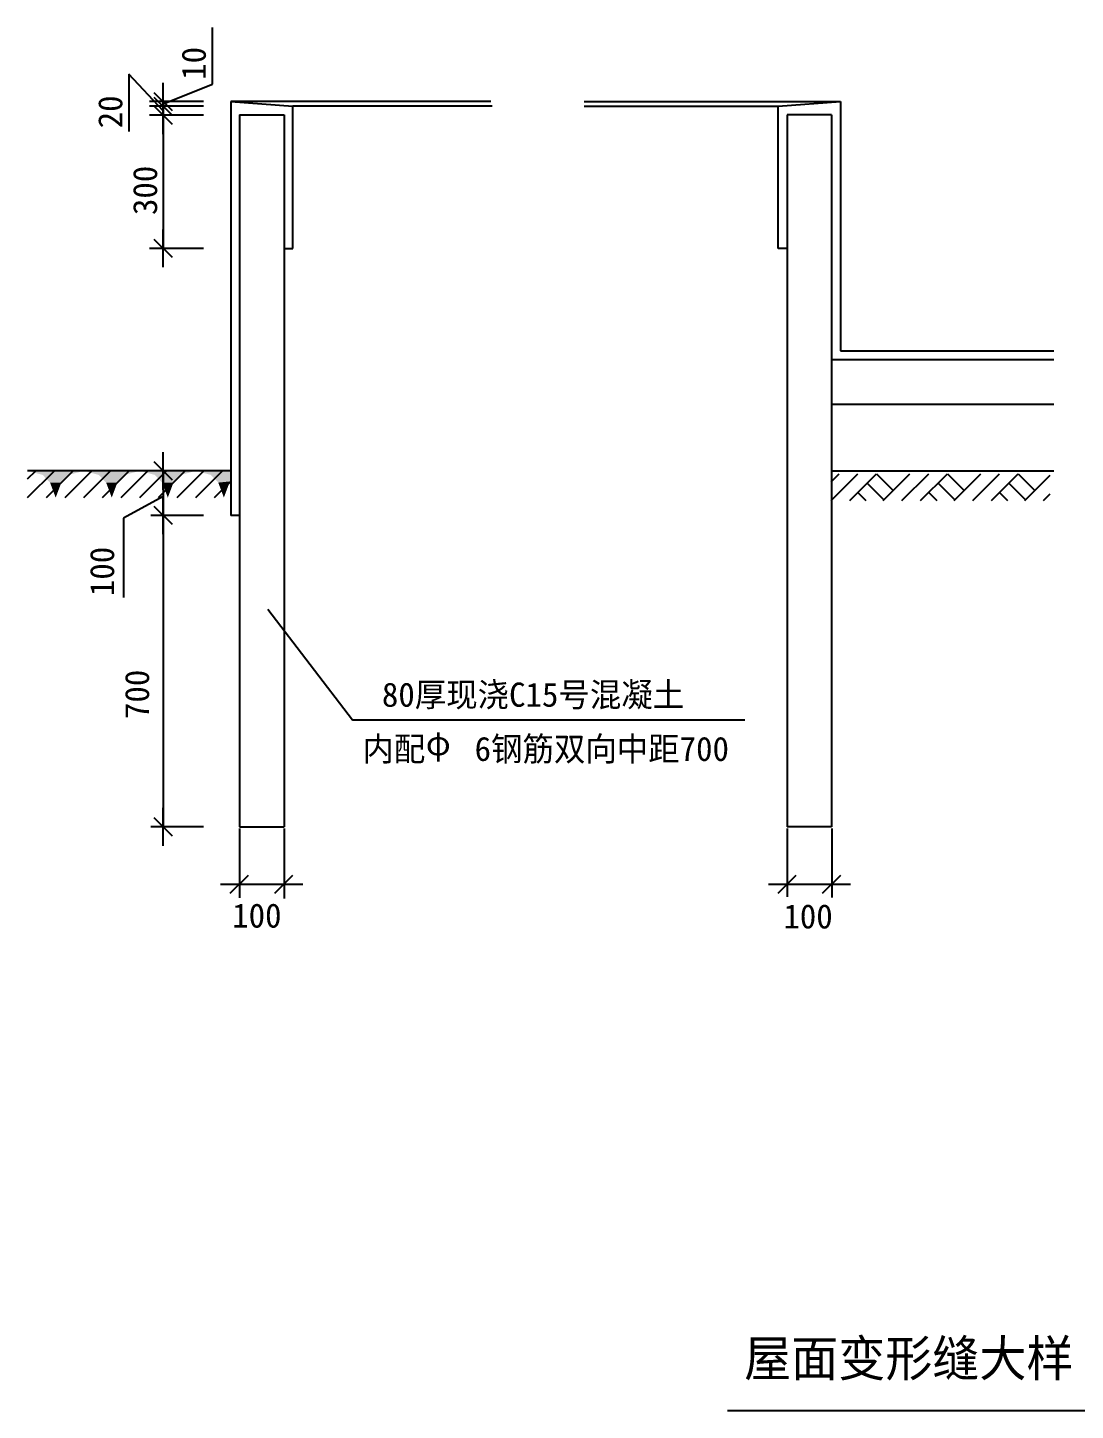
# Model space of a CAD drawing. Header units: metres. Extents: x 3333 to 67313, y 15903 to 106598.
# Drawn here: x 3333 to 38652, y 15903 to 62523 of the extents above; entities that cross this region are included whole.
import ezdxf

# ---------------------------------------------------------------- set-up
doc = ezdxf.new("R2010")
doc.units = ezdxf.units.M
for name, color, linetype in [('DIM', 3, 'Continuous'), ('PUB_DIM', 3, 'Continuous'), ('PUB_HATCH', 5, 'Continuous'), ('PUB_TEXT', 7, 'Continuous'), ('S_SURFACE', 2, 'Continuous'), ('WALL', 5, 'Continuous')]:
    doc.layers.add(name, color=color, linetype=linetype)

# ---------------------------------------------------------------- blocks, each defined once
blk = doc.blocks.new('_DIMX')
blk.add_line((-150, 0), (150, 0))
blk.add_lwpolyline([(-73.09, -73.09), (71.22, 71.29)])

msp = doc.modelspace()

# ---------------------------------------------------------------- linework, layer by layer
for p, q in [((9569.77, 60616.86), (9569.77, 62522.93)), ((7901.85, 59721.66), (6739.12, 60952.52)), ((6739.12, 60952.52), (6739.12, 59022.47)), ((7901.85, 59950.29), (9569.77, 60616.86)), ((7901.85, 46713.56), (6567.56, 45980.64)), ((6567.56, 45980.64), (6567.56, 43308.84)), ((26922.58, 15903.15), (39752.31, 15903.15))]:
    msp.add_line(p, q)
at = {"layer": 'PUB_DIM'}
for p, q in [((9256.37, 60028.92), (7436.14, 60029.7)), ((9256.37, 59871.66), (7436.14, 59873.34)), ((9256.37, 59871.66), (7851.85, 59871.66)), ((7901.85, 60028.72), (7901.85, 59871.86)), ((7901.85, 59871.46), (7901.85, 59571.86)), ((9256.37, 59571.66), (7436.14, 59571.77)), ((9256.37, 59571.66), (7851.85, 59571.66)), ((7901.85, 59571.46), (7901.85, 55079.12)), ((9256.37, 55078.92), (7436.14, 55078.92)), ((9256.37, 47577.36), (7483.09, 47578.92)), ((7901.85, 47577.16), (7901.85, 46077.56)), ((9256.37, 46077.36), (7483.09, 46076.68)), ((9256.37, 46077.36), (7851.85, 46077.36)), ((7901.85, 46077.16), (7901.85, 35577.56)), ((9256.37, 35577.36), (7483.09, 35577.36)), ((10474.62, 35518.92), (10474.62, 33185.19)), ((11974.62, 35518.92), (11974.62, 33159.2)), ((28939.62, 35518.92), (28939.62, 33213.94)), ((30439.62, 35518.92), (30439.62, 33190.18)), ((10474.82, 33646.83), (11974.42, 33646.83)), ((28939.82, 33646.83), (30439.42, 33646.83))]:
    msp.add_line(p, q, dxfattribs=at)
msp.add_lwpolyline([(11424.27, 42917.33), (14287.38, 39185.33), (27508.06, 39185.33)], dxfattribs=at)
at = {"layer": 'PUB_HATCH'}
for p, q in [((3332.89, 46678.92), (4232.89, 47578.92)), ((3332.89, 47308.92), (3602.89, 47578.92)), ((3962.89, 46678.92), (4862.89, 47578.92)), ((4592.89, 46678.92), (5492.89, 47578.92)), ((5222.89, 46678.92), (6122.89, 47578.92)), ((5852.89, 46678.92), (6752.89, 47578.92)), ((6482.89, 46678.92), (7382.89, 47578.92)), ((7112.89, 46678.92), (8012.89, 47578.92)), ((7742.89, 46678.92), (8642.89, 47578.92)), ((8372.89, 46678.92), (9272.89, 47578.92)), ((9002.89, 46678.92), (9902.89, 47578.92)), ((9632.89, 46678.92), (10177.57, 47223.6)), ((30422.52, 46575.91), (31322.52, 47475.91)), ((30422.52, 47205.91), (30692.52, 47475.91)), ((31052.52, 46575.91), (31952.52, 47475.91)), ((31637.52, 47160.91), (32200.02, 46598.41)), ((31952.52, 47475.91), (32515.02, 46913.41)), ((32177.52, 46575.91), (33077.52, 47475.91)), ((32807.52, 46575.91), (33707.52, 47475.91)), ((33437.52, 46575.91), (34337.52, 47475.91)), ((34022.52, 47160.91), (34585.02, 46598.41)), ((34337.52, 47475.91), (34900.02, 46913.41)), ((34562.52, 46575.91), (35462.52, 47475.91)), ((35192.52, 46575.91), (36092.52, 47475.91)), ((35822.52, 46575.91), (36722.52, 47475.91)), ((36407.52, 47160.91), (36970.02, 46598.41)), ((36722.52, 47475.91), (37285.02, 46913.41)), ((36947.52, 46575.91), (37802.92, 47431.31)), ((31322.52, 46845.91), (31592.52, 46575.91)), ((33707.52, 46845.91), (33977.52, 46575.91)), ((36092.52, 46845.91), (36362.52, 46575.91)), ((37577.52, 46575.91), (37802.92, 46801.31))]:
    msp.add_line(p, q, dxfattribs=at)
msp.add_lwpolyline([(10177.57, 47578.92), (3332.89, 47578.92)], dxfattribs=at)
for points in [[(3332.89, 47578.92), (5222.89, 47578.92), (3836.89, 47443.92), (4718.89, 47443.92)], [(5222.89, 47578.92), (7112.89, 47578.92), (5726.89, 47443.92), (6608.89, 47443.92)], [(7112.89, 47578.92), (9002.89, 47578.92), (7616.89, 47443.92), (8498.89, 47443.92)], [(9002.89, 47578.92), (10177.57, 47578.92), (9506.89, 47443.92), (10177.57, 47443.92)], [(3836.89, 47443.92), (4718.89, 47443.92), (4088.89, 47182.92), (4466.89, 47182.92)], [(4088.89, 47182.92), (4466.89, 47182.92), (4277.89, 46678.92)], [(5726.89, 47443.92), (6608.89, 47443.92), (5978.89, 47182.92), (6356.89, 47182.92)], [(5978.89, 47182.92), (6356.89, 47182.92), (6167.89, 46678.92)], [(7616.89, 47443.92), (8498.89, 47443.92), (7868.89, 47182.92), (8246.89, 47182.92)], [(7868.89, 47182.92), (8246.89, 47182.92), (8057.89, 46678.92)], [(9506.89, 47443.92), (10177.57, 47443.92), (9758.89, 47182.92), (10177.57, 47225.05)], [(10177.57, 47225.05), (10177.57, 47225.05), (9758.89, 47182.92), (10136.89, 47182.92)], [(9758.89, 47182.92), (10136.89, 47182.92), (9947.89, 46678.92)]]:
    msp.add_solid(points, dxfattribs=at)
at = {"layer": 'S_SURFACE'}
for p, q in [((18947.35, 60028.92), (10177.57, 60028.92)), ((10177.57, 60028.92), (10177.57, 46078.92)), ((10177.57, 60028.92), (12277.57, 59878.92)), ((18996.62, 59878.92), (12277.57, 59878.92)), ((12277.57, 55078.92), (12277.57, 59878.92)), ((22088.67, 59878.92), (28632.71, 59878.92)), ((22091.98, 60028.92), (30732.71, 60028.92)), ((28632.71, 59878.92), (30732.71, 60028.92)), ((28632.71, 55078.92), (28632.71, 59878.92)), ((30732.71, 60028.92), (30732.71, 51628.92)), ((11977.57, 55078.92), (12277.57, 55078.92)), ((28932.71, 55078.92), (28632.71, 55078.92)), ((30732.71, 51628.92), (37931.07, 51628.92)), ((10477.57, 46078.92), (10177.57, 46078.92))]:
    msp.add_line(p, q, dxfattribs=at)
at = {"layer": 'WALL'}
for p, q in [((10477.57, 59578.92), (10477.57, 35578.92)), ((10477.57, 59578.92), (11977.57, 59578.92)), ((11977.57, 59578.92), (11977.57, 35578.92)), ((28932.71, 59578.92), (28932.71, 35578.92)), ((30432.71, 59578.92), (28932.71, 59578.92)), ((30432.71, 59578.92), (30432.71, 35578.92)), ((30432.71, 51328.92), (37931.07, 51328.92)), ((30432.71, 49828.92), (37931.07, 49828.92)), ((30432.71, 47578.92), (37931.07, 47578.92)), ((10477.57, 35578.92), (11977.57, 35578.92)), ((30432.71, 35578.92), (28932.71, 35578.92))]:
    msp.add_line(p, q, dxfattribs=at)

# ---------------------------------------------------------------- block references
at = {"layer": 'DIM', "xscale": 4.24, "yscale": 4.24, "zscale": 4.24, "rotation": 90}
for p in [(7901.85, 60028.72), (7901.85, 59871.46), (7901.85, 59571.46), (7901.85, 55079.12), (7901.85, 47577.16), (7901.85, 46077.56), (7901.85, 35577.56)]:
    msp.add_blockref('_DIMX', p, dxfattribs=at)
at = {"layer": 'DIM', "xscale": 4.24, "yscale": 4.24, "zscale": 4.24}
for p in [(10474.82, 33646.83), (11974.42, 33646.83), (28939.82, 33646.83), (30439.42, 33646.83)]:
    msp.add_blockref('_DIMX', p, dxfattribs=at)

# ---------------------------------------------------------------- texts
for s, p in [('10', (9338.77, 60764.63)), ('20', (6523.86, 59129.11)), ('300', (7697.7, 56204.38)), ('100', (6247.98, 43356.75)), ('700', (7426.18, 39212.1))]:
    msp.add_text(s, height=815, rotation=90).set_placement(p)
for p in [(10228.34, 32179.15), (28809.85, 32151.33)]:
    msp.add_text('100', height=815).set_placement(p)
at = {"layer": 'PUB_TEXT'}
for s, height, p in [('80厚现浇C15号混凝土', 815, (15275.09, 39626.31)), ('内配   6钢筋双向中距700', 815, (14618.55, 37798.64)), ('φ', 815, (16754.09, 37990.81)), ('屋面变形缝大样   ', 1220, (27487.19, 17048.01))]:
    msp.add_text(s, height=height, dxfattribs=at).set_placement(p)

doc.saveas('drawing.dxf')
